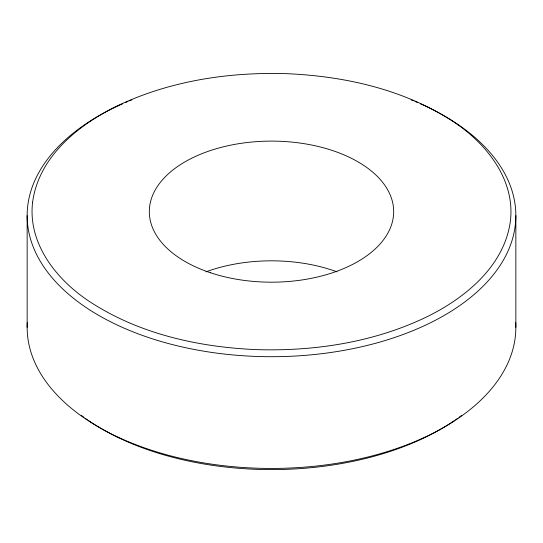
<?xml version="1.0" encoding="UTF-8"?>
<svg xmlns="http://www.w3.org/2000/svg" width="543" height="543" viewBox="0 0 543 543"><rect width="100%" height="100%" fill="white"/><g stroke="black" fill="none" stroke-linecap="round" stroke-linejoin="round"><path stroke-width="0.81" d="M515.85 215.639L515.85 327.361M27.15 215.639L27.15 327.361M461.475 415.517A239.463 138.248 0 0 1 458.903 417.418M457.593 418.354A239.463 138.248 0 0 1 455.604 419.759M454.26 420.682A239.463 138.248 0 0 1 88.74 420.682M87.396 419.759A239.463 138.248 0 0 1 85.407 418.354M84.097 417.418A239.463 138.248 0 0 1 81.525 415.517M515.694 322.325A244.35 141.071 0 0 1 271.5 468.439A244.35 141.071 0 0 1 27.306 322.325M205.858 271.867A122.175 70.536 0 0 1 325.535 268.093L332.587 270.265A122.175 70.536 0 0 1 337.142 271.867M420.248 103.713A244.35 141.071 0 0 1 451.654 310.942A244.35 141.071 0 0 1 91.346 310.942A244.35 141.071 0 0 1 122.752 103.713M125.752 102.403A244.35 141.071 0 0 1 128.026 101.439M129.553 100.808A244.35 141.071 0 0 1 131.861 99.864M411.139 99.864A244.35 141.071 0 0 1 413.447 100.808M414.974 101.439A244.35 141.071 0 0 1 417.248 102.403M32.553 202.607C27.72 244.73 57.938 281.383 91.462 302.804C140.196 334.094 198.562 347.072 255.841 349.604C315.157 351.518 375.865 342.104 429.384 315.592C467.007 296.546 504.739 264.984 510.447 220.689C515.28 178.566 485.062 141.913 451.538 120.492C402.804 89.201 344.438 76.224 287.159 73.692C227.843 71.771 167.135 81.192 113.616 107.704C75.993 126.743 38.261 158.305 32.553 202.607M210.412 272.735A122.175 70.536 0 0 0 393.675 211.648A122.175 70.536 0 0 0 210.412 150.56A122.175 70.536 0 0 0 210.412 272.735"/></g></svg>
